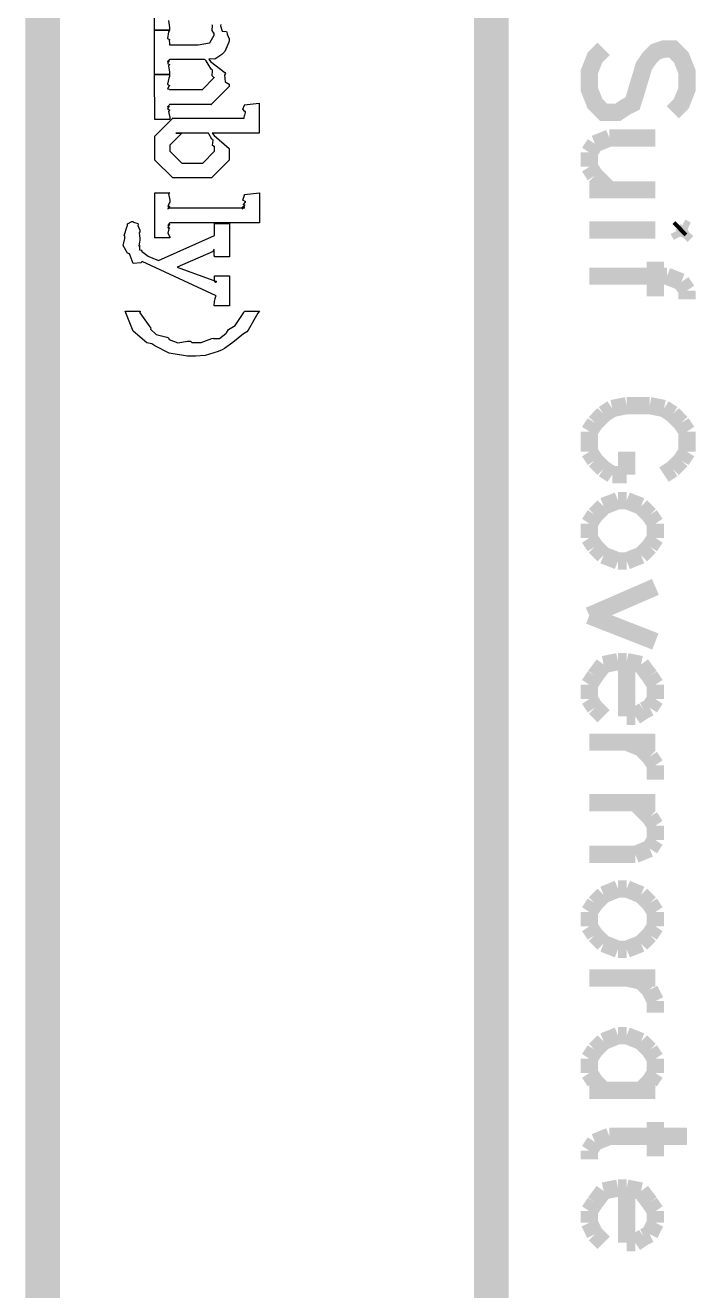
# Model space of a CAD drawing. Extents: x 0.1 to 11.6, y 0.3 to 16.2.
# Drawn here: x 1.092 to 1.48, y 0.857 to 1.59 of the extents above; entities that cross this region are included whole.
import ezdxf

# ---------------------------------------------------------------- set-up
doc = ezdxf.new("R2010")
doc.units = 0
doc.layers.get('0').update_dxf_attribs({"linetype": 'CONTINUOUS'})

msp = doc.modelspace()

# ---------------------------------------------------------------- linework, layer by layer
at = {"color": 0}
for points, const_width in [([(1.10167, 4.18001), (1.10167, 0.531685)], 0.02), ([(1.36165, 0.531685), (1.36165, 4.18001)], 0.02), ([(1.46669, 1.53999), (1.47168, 1.54497), (1.47499, 1.55333), (1.47499, 1.56332), (1.47168, 1.57167), (1.46669, 1.57667), (1.46164, 1.57667), (1.45665, 1.57497), (1.45335, 1.57167), (1.44997, 1.56668), (1.44499, 1.55003), (1.44336, 1.54497), (1.44, 1.54335), (1.435, 1.53999), (1.42665, 1.53999), (1.42165, 1.54497), (1.41835, 1.55333), (1.41835, 1.56332), (1.42165, 1.57167), (1.42665, 1.57667)], 0.01), ([(1.42165, 1.52165), (1.41835, 1.51665)], 0.01), ([(1.43001, 1.52501), (1.42165, 1.52165)], 0.01), ([(1.45665, 1.52501), (1.43001, 1.52501)], 0.01), ([(1.41835, 1.51665), (1.41835, 1.50836)], 0.01), ([(1.41835, 1.50836), (1.42165, 1.50331)], 0.01), ([(1.42165, 1.50331), (1.43001, 1.49501)], 0.01), ([(1.45665, 1.49501), (1.41835, 1.49501)], 0.01), ([(1.45665, 1.47168), (1.41835, 1.47168)], 0.01), ([(1.47168, 1.47331), (1.47, 1.47168)], 0.01), ([(1.47, 1.47168), (1.47168, 1.46832)], 0.01), ([(1.47499, 1.47168), (1.47168, 1.47331)], 0.01), ([(1.47168, 1.46832), (1.47499, 1.47168)], 0.01), ([(1.45665, 1.45335), (1.45665, 1.43332)], 0.01), ([(1.46332, 1.44499), (1.41835, 1.44499)], 0.01), ([(1.47168, 1.44168), (1.46332, 1.44499)], 0.01), ([(1.47499, 1.43668), (1.47168, 1.44168)], 0.01), ([(1.47499, 1.43164), (1.47499, 1.43668)], 0.01), ([(1.43164, 1.36833), (1.42665, 1.36502)], 0.01), ([(1.44, 1.37001), (1.43164, 1.36833)], 0.01), ([(1.45335, 1.37001), (1.44, 1.37001)], 0.01), ([(1.46164, 1.36833), (1.45335, 1.37001)], 0.01), ([(1.46669, 1.36502), (1.46164, 1.36833)], 0.01), ([(1.42165, 1.35997), (1.41835, 1.35498)], 0.01), ([(1.42665, 1.36502), (1.42165, 1.35997)], 0.01), ([(1.47168, 1.35997), (1.46669, 1.36502)], 0.01), ([(1.47499, 1.35498), (1.47168, 1.35997)], 0.01), ([(1.41835, 1.35498), (1.41835, 1.34332)], 0.01), ([(1.47499, 1.34332), (1.47499, 1.35498)], 0.01), ([(1.41835, 1.34332), (1.42165, 1.33832)], 0.01), ([(1.42165, 1.33832), (1.42665, 1.33333)], 0.01), ([(1.44, 1.33002), (1.44, 1.34332)], 0.01), ([(1.46669, 1.33333), (1.47168, 1.33832)], 0.01), ([(1.47168, 1.33832), (1.47499, 1.34332)], 0.01), ([(1.42665, 1.33333), (1.43164, 1.33002)], 0.01), ([(1.43164, 1.33002), (1.44, 1.33002)], 0.01), ([(1.46164, 1.33002), (1.46669, 1.33333)], 0.01), ([(1.435, 1.315), (1.42665, 1.31169)], 0.01), ([(1.44, 1.315), (1.435, 1.315)], 0.01), ([(1.44835, 1.31169), (1.44, 1.315)], 0.01), ([(1.42665, 1.31169), (1.42165, 1.30664)], 0.01), ([(1.45335, 1.30664), (1.44835, 1.31169)], 0.01), ([(1.42165, 1.30664), (1.41835, 1.30165)], 0.01), ([(1.41835, 1.30165), (1.41835, 1.29335)], 0.01), ([(1.45665, 1.30165), (1.45335, 1.30664)], 0.01), ([(1.45665, 1.29335), (1.45665, 1.30165)], 0.01), ([(1.41835, 1.29335), (1.42165, 1.28836)], 0.01), ([(1.45335, 1.28836), (1.45665, 1.29335)], 0.01), ([(1.42165, 1.28836), (1.42665, 1.28331)], 0.01), ([(1.44835, 1.28331), (1.45335, 1.28836)], 0.01), ([(1.42665, 1.28331), (1.435, 1.28)], 0.01), ([(1.435, 1.28), (1.44, 1.28)], 0.01), ([(1.44, 1.28), (1.44835, 1.28331)], 0.01), ([(1.45665, 1.26497), (1.41835, 1.24832)], 0.01), ([(1.41835, 1.24832), (1.45665, 1.23334)], 0.01), ([(1.42665, 1.22), (1.42165, 1.21332)], 0.01), ([(1.435, 1.22168), (1.42665, 1.22)], 0.01), ([(1.44, 1.22168), (1.435, 1.22168)], 0.01), ([(1.44, 1.22168), (1.44, 1.19)], 0.01), ([(1.44835, 1.22), (1.44, 1.22168)], 0.01), ([(1.45335, 1.21332), (1.44835, 1.22)], 0.01), ([(1.42165, 1.21332), (1.41835, 1.20833)], 0.01), ([(1.45665, 1.20833), (1.45335, 1.21332)], 0.01), ([(1.41835, 1.20833), (1.41835, 1.19998)], 0.01), ([(1.45665, 1.19998), (1.45665, 1.20833)], 0.01), ([(1.41835, 1.19998), (1.42165, 1.19499)], 0.01), ([(1.45335, 1.19499), (1.45665, 1.19998)], 0.01), ([(1.42165, 1.19499), (1.42665, 1.19)], 0.01), ([(1.44, 1.19), (1.44499, 1.19)], 0.01), ([(1.44499, 1.19), (1.44997, 1.19331)], 0.01), ([(1.44997, 1.19331), (1.45335, 1.19499)], 0.01), ([(1.41835, 1.17502), (1.45665, 1.17502)], 0.01), ([(1.44, 1.17502), (1.44835, 1.17166)], 0.01), ([(1.44835, 1.17166), (1.45335, 1.16667)], 0.01), ([(1.45335, 1.16667), (1.45665, 1.16168)], 0.01), ([(1.45665, 1.16168), (1.45665, 1.15332)], 0.01), ([(1.41835, 1.13997), (1.45665, 1.13997)], 0.01), ([(1.44499, 1.13997), (1.45335, 1.13167)], 0.01), ([(1.45335, 1.13167), (1.45665, 1.12668)], 0.01), ([(1.45665, 1.12668), (1.45665, 1.11833)], 0.01), ([(1.45665, 1.11833), (1.45335, 1.11334)], 0.01), ([(1.44499, 1.10997), (1.41835, 1.10997)], 0.01), ([(1.45335, 1.11334), (1.44499, 1.10997)], 0.01), ([(1.435, 1.09001), (1.42665, 1.08664)], 0.01), ([(1.44, 1.09001), (1.435, 1.09001)], 0.01), ([(1.44835, 1.08664), (1.44, 1.09001)], 0.01), ([(1.42165, 1.08165), (1.41835, 1.07666)], 0.01), ([(1.42665, 1.08664), (1.42165, 1.08165)], 0.01), ([(1.45335, 1.08165), (1.44835, 1.08664)], 0.01), ([(1.45665, 1.07666), (1.45335, 1.08165)], 0.01), ([(1.41835, 1.07666), (1.41835, 1.06831)], 0.01), ([(1.45665, 1.06831), (1.45665, 1.07666)], 0.01), ([(1.41835, 1.06831), (1.42165, 1.06331)], 0.01), ([(1.45335, 1.06331), (1.45665, 1.06831)], 0.01), ([(1.42165, 1.06331), (1.42665, 1.05832)], 0.01), ([(1.42665, 1.05832), (1.435, 1.05501)], 0.01), ([(1.44, 1.05501), (1.44835, 1.05832)], 0.01), ([(1.44835, 1.05832), (1.45335, 1.06331)], 0.01), ([(1.435, 1.05501), (1.44, 1.05501)], 0.01), ([(1.41835, 1.03836), (1.45665, 1.03836)], 0.01), ([(1.44, 1.03836), (1.44835, 1.03668)], 0.01), ([(1.44835, 1.03668), (1.45335, 1.03168)], 0.01), ([(1.45335, 1.03168), (1.45665, 1.02501)], 0.01), ([(1.45665, 1.02501), (1.45665, 1.01834)], 0.01), ([(1.42665, 1.00168), (1.42165, 0.99669)], 0.01), ([(1.435, 1.00499), (1.42665, 1.00168)], 0.01), ([(1.44, 1.00499), (1.435, 1.00499)], 0.01), ([(1.44835, 1.00168), (1.44, 1.00499)], 0.01), ([(1.45335, 0.99669), (1.44835, 1.00168)], 0.01), ([(1.42165, 0.99669), (1.41835, 0.991644)], 0.01), ([(1.45665, 0.991644), (1.45335, 0.99669)], 0.01), ([(1.41835, 0.991644), (1.41835, 0.983344)], 0.01), ([(1.45665, 0.983344), (1.45665, 0.991644)], 0.01), ([(1.41835, 0.983344), (1.42165, 0.978353)], 0.01), ([(1.42165, 0.978353), (1.42665, 0.973307)], 0.01), ([(1.44835, 0.973307), (1.45335, 0.978353)], 0.01), ([(1.45335, 0.978353), (1.45665, 0.983344)], 0.01), ([(1.45665, 0.973307), (1.41835, 0.973307)], 0.01), ([(1.45665, 0.955024), (1.45665, 0.935004)], 0.01), ([(1.42165, 0.943306), (1.41835, 0.938314)], 0.01), ([(1.43001, 0.946669), (1.42165, 0.943306)], 0.01), ([(1.47499, 0.946669), (1.43001, 0.946669)], 0.01), ([(1.41835, 0.938314), (1.41835, 0.933322)], 0.01), ([(1.42665, 0.914985), (1.42165, 0.908311)], 0.01), ([(1.435, 0.916667), (1.42665, 0.914985)], 0.01), ([(1.44, 0.916667), (1.435, 0.916667)], 0.01), ([(1.44, 0.916667), (1.44, 0.884983)], 0.01), ([(1.44835, 0.914985), (1.44, 0.916667)], 0.01), ([(1.45335, 0.908311), (1.44835, 0.914985)], 0.01), ([(1.42165, 0.908311), (1.41835, 0.903321)], 0.01), ([(1.45665, 0.903321), (1.45335, 0.908311)], 0.01), ([(1.41835, 0.903321), (1.41835, 0.896647)], 0.01), ([(1.45665, 0.896647), (1.45665, 0.903321)], 0.01), ([(1.41835, 0.896647), (1.42165, 0.889974)], 0.01), ([(1.42165, 0.889974), (1.42665, 0.884983)], 0.01), ([(1.44997, 0.888346), (1.45335, 0.889974)], 0.01), ([(1.45335, 0.889974), (1.45665, 0.896647)], 0.01), ([(1.44, 0.884983), (1.44499, 0.884983)], 0.01), ([(1.44499, 0.884983), (1.44997, 0.888346)], 0.01)]:
    msp.add_lwpolyline(points, dxfattribs=dict(at, const_width=const_width))
for points in [[(1.17459, 1.5931), (1.17524, 1.58903), (1.17524, 1.58761), (1.16656, 1.58761), (1.16656, 1.61365)], [(1.20497, 1.59088), (1.2047, 1.59006), (1.20568, 1.58697), (1.20823, 1.58675), (1.20844, 1.58632), (1.2086, 1.58518), (1.20974, 1.58246), (1.20974, 1.58154), (1.20958, 1.58051), (1.20719, 1.57508), (1.20671, 1.5746), (1.20551, 1.57351), (1.20144, 1.57075), (1.19884, 1.57085), (1.19802, 1.57069), (1.19895, 1.56928), (1.20719, 1.56299), (1.20757, 1.56244), (1.20708, 1.56147), (1.20752, 1.55757), (1.20974, 1.55621), (1.20974, 1.55572), (1.20974, 1.55485), (1.19933, 1.54443), (1.19954, 1.54443), (1.19368, 1.54443), (1.17524, 1.54443), (1.17491, 1.54415), (1.1741, 1.54313), (1.17524, 1.54357), (1.17524, 1.54357), (1.17486, 1.54318), (1.1741, 1.54167), (1.17524, 1.54133), (1.17524, 1.54118), (1.17459, 1.54047), (1.17546, 1.53694), (1.17546, 1.53575), (1.16677, 1.53575), (1.16656, 1.56179), (1.17524, 1.56179), (1.17524, 1.56071), (1.17475, 1.55968), (1.1741, 1.55615), (1.17524, 1.5555), (1.17524, 1.55528), (1.17486, 1.55496), (1.1741, 1.55344), (1.17524, 1.55339), (1.17524, 1.55333), (1.17518, 1.55333), (1.17524, 1.55311), (1.17524, 1.55311), (1.19173, 1.55311), (1.19434, 1.55311), (1.20106, 1.56006), (1.20106, 1.55983), (1.20101, 1.55983), (1.19992, 1.56099), (1.20014, 1.56424), (1.19998, 1.56461), (1.19933, 1.56489), (1.19634, 1.56971), (1.19586, 1.57025), (1.19542, 1.57047), (1.19368, 1.57047), (1.17524, 1.57047), (1.17491, 1.57025), (1.1741, 1.56944), (1.17524, 1.56982), (1.17524, 1.56982), (1.17486, 1.5695), (1.1741, 1.56814), (1.17524, 1.56765), (1.17524, 1.56743), (1.17453, 1.56689), (1.17524, 1.5631), (1.17524, 1.56179), (1.16656, 1.56179), (1.16656, 1.58761), (1.17524, 1.58761), (1.1747, 1.58653), (1.1741, 1.58274), (1.17524, 1.58203), (1.17524, 1.58176), (1.17491, 1.58154), (1.17524, 1.57992), (1.17524, 1.57937), (1.17518, 1.57937), (1.17524, 1.57893), (1.17524, 1.57893), (1.19173, 1.57893), (1.19173, 1.57893), (1.1983, 1.58024), (1.19868, 1.58046), (1.19868, 1.58051), (1.20106, 1.58458), (1.20106, 1.58587), (1.20096, 1.58587), (1.19992, 1.58724), (1.20014, 1.59028), (1.19998, 1.59065)]]:
    msp.add_lwpolyline(points, dxfattribs=at)
for points in [[(1.19987, 1.52783), (1.20106, 1.52653), (1.20985, 1.51888), (1.20985, 1.51633), (1.20985, 1.51221), (1.19944, 1.502), (1.18989, 1.50201), (1.17708, 1.50201), (1.16667, 1.51221), (1.16667, 1.52219), (1.16667, 1.5261), (1.17708, 1.53651), (1.17687, 1.53651), (1.21853, 1.53651), (1.21853, 1.53651), (1.21853, 1.53683), (1.21853, 1.53694), (1.21853, 1.53694), (1.2187, 1.53814), (1.21875, 1.53825), (1.21875, 1.53825), (1.21918, 1.53988), (1.21918, 1.54042), (1.2188, 1.54042), (1.21761, 1.54178), (1.21864, 1.544), (1.21853, 1.54432), (1.22721, 1.54519), (1.22721, 1.53022), (1.22721, 1.52783), (1.19987, 1.52783)], [(1.1977, 1.52783), (1.17882, 1.52783), (1.18229, 1.52783), (1.17535, 1.52089), (1.17535, 1.51981), (1.17535, 1.51742), (1.18229, 1.51047), (1.1888, 1.51047), (1.19444, 1.51047), (1.20117, 1.51742), (1.20117, 1.52024), (1.20112, 1.52018), (1.20009, 1.52067), (1.20041, 1.52382), (1.2003, 1.52414), (1.19971, 1.52431), (1.19802, 1.5275), (1.1977, 1.52783)], [(1.22727, 1.47586), (1.1754, 1.47586), (1.17508, 1.47553), (1.17426, 1.47439), (1.1754, 1.47521), (1.1754, 1.47521), (1.17502, 1.47476), (1.17426, 1.47304), (1.1754, 1.47303), (1.1754, 1.47303), (1.17486, 1.47244), (1.17426, 1.46989), (1.1754, 1.46787), (1.1754, 1.46718), (1.16672, 1.46718), (1.16672, 1.49322), (1.1754, 1.49322), (1.1747, 1.49263), (1.1754, 1.48904), (1.1754, 1.48779), (1.17497, 1.48731), (1.17426, 1.4854), (1.1754, 1.4854), (1.1754, 1.4854), (1.17508, 1.48514), (1.17426, 1.484), (1.1754, 1.48454), (1.1754, 1.48454), (1.21859, 1.48454), (1.21826, 1.48443), (1.21728, 1.48406), (1.21859, 1.48475), (1.21859, 1.48497), (1.21832, 1.48486), (1.21734, 1.48486), (1.21875, 1.48617), (1.2188, 1.48628), (1.21859, 1.48622), (1.21777, 1.48637), (1.21924, 1.48796), (1.21924, 1.48844), (1.21897, 1.48833), (1.21767, 1.4891), (1.2187, 1.49197), (1.21859, 1.49235), (1.22727, 1.49322), (1.22727, 1.47824), (1.22727, 1.47586)], [(1.20996, 1.47542), (1.20996, 1.45611), (1.20128, 1.45611), (1.20128, 1.45697), (1.20112, 1.45703), (1.20106, 1.45969), (1.20106, 1.45979), (1.20106, 1.45979), (1.20106, 1.46067), (1.20106, 1.46067), (1.20079, 1.46044), (1.20047, 1.45958), (1.20041, 1.45936), (1.17958, 1.45025), (1.20237, 1.442), (1.20215, 1.44194), (1.20182, 1.44135), (1.20172, 1.44135), (1.20166, 1.44135), (1.2015, 1.44174), (1.2015, 1.44178), (1.20144, 1.44178), (1.20128, 1.44276), (1.20128, 1.44288), (1.20128, 1.44288), (1.20128, 1.44467), (1.20128, 1.44525), (1.20996, 1.44525), (1.20996, 1.42789), (1.20128, 1.42789), (1.20112, 1.42794), (1.20128, 1.43028), (1.20128, 1.43028), (1.20128, 1.43028), (1.20166, 1.43192), (1.20171, 1.43201), (1.20171, 1.43201), (1.20204, 1.43338), (1.20215, 1.43354), (1.1594, 1.4535), (1.15858, 1.45275), (1.15424, 1.45242), (1.1524, 1.45697), (1.15202, 1.45785), (1.15082, 1.45833), (1.14844, 1.46272), (1.14941, 1.4669), (1.14941, 1.46826), (1.14893, 1.46858), (1.15066, 1.47396), (1.15093, 1.47433), (1.15093, 1.47433), (1.15088, 1.47537), (1.15332, 1.47672), (1.15419, 1.47672), (1.1543, 1.47624), (1.15679, 1.47547), (1.15701, 1.47521), (1.15685, 1.47439), (1.15809, 1.47163), (1.15809, 1.47065), (1.15766, 1.47017), (1.15809, 1.46679), (1.15809, 1.46565), (1.15782, 1.4649), (1.15744, 1.46235), (1.15809, 1.46283), (1.15809, 1.46283), (1.15782, 1.46229), (1.15772, 1.46029), (1.15902, 1.46007), (1.15918, 1.45979), (1.15902, 1.45947), (1.16276, 1.45665), (1.1633, 1.45632), (1.16873, 1.45415), (1.20128, 1.46847), (1.20123, 1.46847), (1.20128, 1.46994), (1.20128, 1.47043), (1.20128, 1.47043), (1.20128, 1.47217), (1.20128, 1.47217), (1.20128, 1.47217), (1.20128, 1.47461), (1.20128, 1.47542), (1.20996, 1.47542)], [(1.2187, 1.42475), (1.22738, 1.42475), (1.22645, 1.42356), (1.2207, 1.41362), (1.22, 1.41282), (1.21799, 1.41157), (1.21191, 1.40663), (1.20703, 1.40306), (1.20568, 1.4024), (1.20334, 1.40136), (1.19586, 1.39899), (1.19032, 1.39871), (1.18853, 1.39871), (1.18571, 1.3986), (1.17508, 1.40033), (1.16661, 1.40468), (1.16488, 1.40588), (1.16206, 1.40636), (1.15408, 1.41308), (1.15023, 1.42279), (1.14947, 1.42475), (1.15815, 1.42475), (1.15809, 1.42378), (1.16379, 1.41564), (1.16444, 1.41499), (1.16423, 1.41433), (1.16748, 1.41114), (1.17356, 1.40967), (1.17464, 1.40935), (1.17491, 1.40831), (1.17996, 1.40636), (1.18555, 1.40739), (1.18745, 1.40739), (1.1881, 1.40653), (1.19358, 1.40657), (1.19971, 1.40886), (1.20068, 1.40913), (1.20074, 1.40886), (1.20416, 1.40896), (1.20779, 1.41183), (1.20828, 1.41217), (1.20828, 1.41217), (1.20931, 1.41411), (1.21327, 1.41644), (1.2137, 1.41694), (1.2137, 1.41694), (1.21826, 1.42399), (1.2187, 1.42475)]]:
    msp.add_lwpolyline(points, close=True, dxfattribs=at)

doc.saveas('drawing.dxf')
